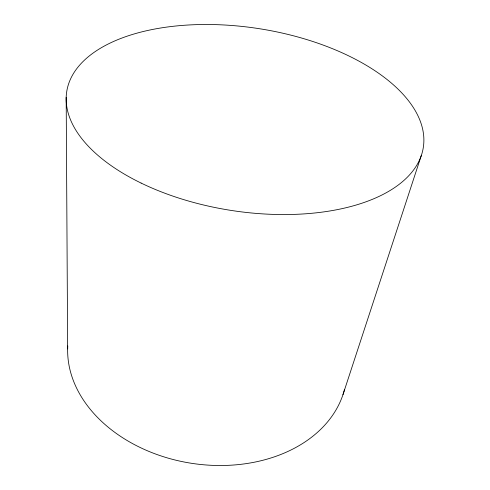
<?xml version="1.0" encoding="UTF-8"?>
<svg xmlns="http://www.w3.org/2000/svg" width="490" height="490" viewBox="0 0 490 490"><rect width="100%" height="100%" fill="white"/><g stroke="black" fill="none" stroke-linecap="round" stroke-linejoin="round"><path stroke-width="0.73" d="M342.969 394.658L421.376 155.324M66.175 97.375L67.657 348.923M344.47 389.642A140.446 104.309 8.9 0 1 190.947 463.209A140.446 104.309 8.9 0 1 67.773 345.94M141.126 183.076A180.473 91.949 8.9 0 0 423.054 148.948A180.473 91.949 8.9 0 0 170.869 26.558A180.473 91.949 8.9 0 0 141.126 183.076"/></g></svg>
